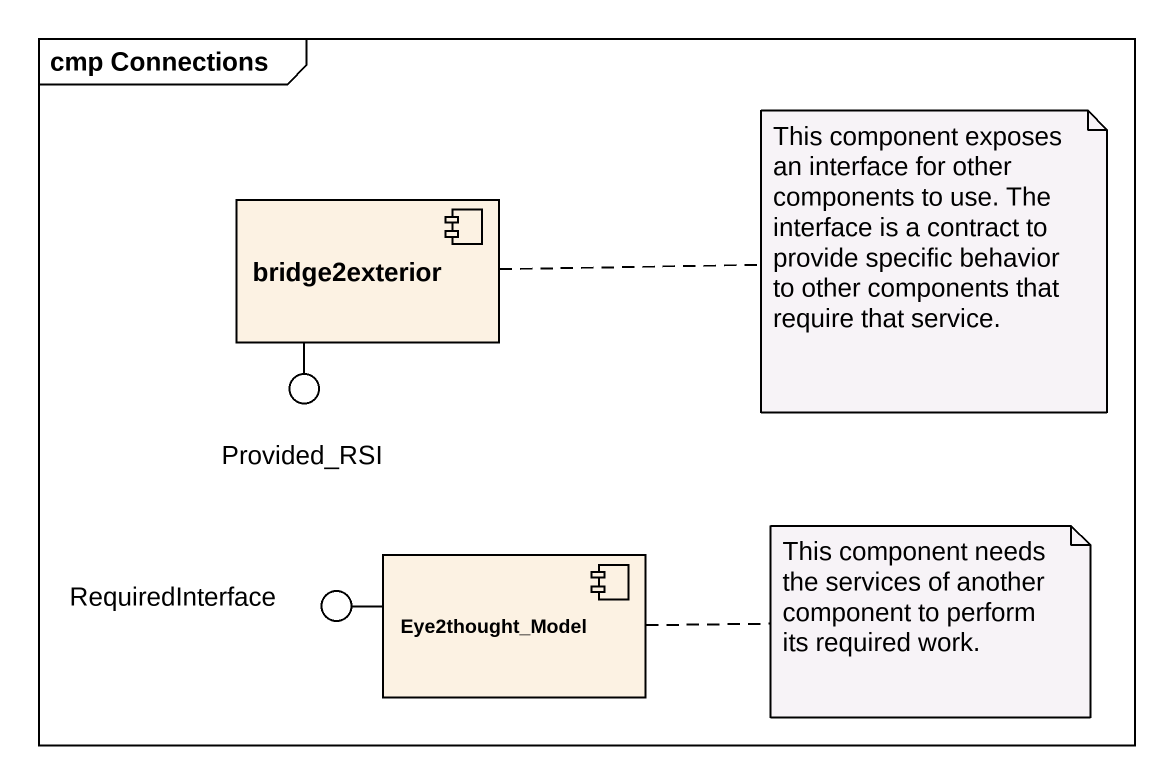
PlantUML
@startuml
mainframe cmp Connections
component bridge2exterior
() Provided_RSI
component Eye2thought_Model
() RequiredInterface
bridge2exterior -- Provided_RSI
Eye2thought_Model -left- RequiredInterface
note right of bridge2exterior : This component exposes an interface for other components to use. The interface is a contract to provide specific behavior to other components that require that service.
note right of Eye2thought_Model : This component needs the services of another component to perform its required work.
@enduml
